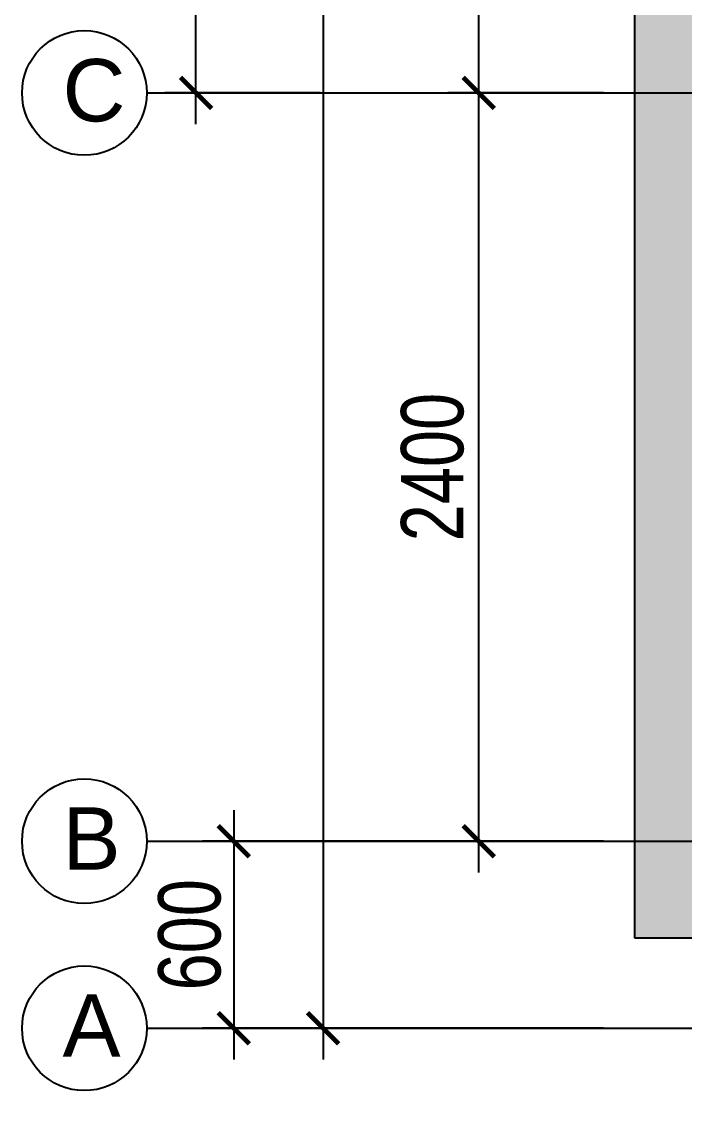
# Model space of a CAD drawing. Header units: millimetres. Extents: x 11159 to 50121, y 18346 to 37577.
# Drawn here: x 32119 to 34246, y 23246 to 26784 of the extents above; entities that cross this region are included whole.
import ezdxf

# ---------------------------------------------------------------- set-up
doc = ezdxf.new("R2010")
doc.units = ezdxf.units.MM
for name, color, linetype in [('axis', 40, 'Continuous'), ('dim', 7, 'Continuous'), ('HATCH', 8, 'Continuous'), ('wall', 5, 'Continuous')]:
    doc.layers.add(name, color=color, linetype=linetype)
doc.styles.add('KOTE', font='romrust.shx', dxfattribs={"width": 0.8})
doc.styles.get("Standard").update_dxf_attribs({"font": 'arial.ttf'})
doc.dimstyles.new('ayala 50', dxfattribs={"dimscale": 50, "dimtxt": 2.5, "dimasz": 1, "dimexe": 1, "dimexo": 2, "dimgap": 1, "dimtad": 1, "dimdec": 0, "dimzin": 9, "dimdsep": 46, "dimtxsty": 'KOTE', "dimblk": 'ARCHTICK', "dimcen": 0, "dimdle": 1, "dimclrd": 4, "dimclre": 4, "dimclrt": 3, "dimadec": 0, "dimazin": 0, "dimtfac": 0.6666666666666667, "dimtdec": 0, "dimtix": 1, "dimtmove": 2, "dimatfit": 0, "dimfxl": 1, "dimtvp": 1, "dimtolj": 1, "dimarcsym": 0})

# ---------------------------------------------------------------- blocks, each defined once
blk = doc.blocks.new('_ArchTick')
at = {"color": 0, "linetype": 'ByBlock', "const_width": 0.15}
blk.add_lwpolyline([(-0.5, -0.5), (0.5, 0.5)], dxfattribs=at)
blk = doc.blocks.new('*D63')
at = {"layer": 'Defpoints', "color": 0, "transparency": 16777216}
for p in [(34084.9003107828, 24156.37710312664), (32798.47482184954, 23556.37710312664), (33298.47482184954, 23556.37710312664)]:
    blk.add_point(p, dxfattribs=at)
at = {"layer": 'dim', "color": 4, "lineweight": -2, "transparency": 16777216}
for p, q in [((32798.47482184954, 24256.37710312664), (32798.47482184954, 23456.37710312664)), ((33984.9003107828, 24156.37710312664), (32698.47482184953, 24156.37710312664)), ((33198.47482184954, 23556.37710312664), (32698.47482184953, 23556.37710312664))]:
    blk.add_line(p, q, dxfattribs=at)
at = {"layer": 'dim', "color": 4, "lineweight": -2, "transparency": 16777216, "xscale": 100, "yscale": 100, "zscale": 100}
for p, rotation in [((32798.47482184954, 24156.37710312664), 90), ((32798.47482184954, 23556.37710312664), 270)]:
    blk.add_blockref('_ArchTick', p, dxfattribs=dict(at, rotation=rotation))
at = {"layer": 'dim', "color": 3, "transparency": 16777216, "insert": (32657.14094528231, 23856.37710312665), "char_height": 200, "attachment_point": 5, "rotation": 90, "style": 'KOTE'}
blk.add_mtext('\\A1;600', dxfattribs=at)
blk = doc.blocks.new('*D54')
at = {"layer": 'Defpoints', "color": 0, "transparency": 16777216}
for p in [(33584.9003107828, 26556.37710312664), (34084.9003107828, 26556.37710312664), (34084.9003107828, 24156.37710312664)]:
    blk.add_point(p, dxfattribs=at)
at = {"layer": 'dim', "color": 4, "lineweight": -2, "transparency": 16777216}
for p, q in [((33584.9003107828, 24056.37710312664), (33584.9003107828, 26656.37710312664)), ((33984.9003107828, 26556.37710312664), (33484.9003107828, 26556.37710312664)), ((33984.9003107828, 24156.37710312664), (33484.9003107828, 24156.37710312664))]:
    blk.add_line(p, q, dxfattribs=at)
at = {"layer": 'dim', "color": 4, "lineweight": -2, "transparency": 16777216, "xscale": 100, "yscale": 100, "zscale": 100}
for p, rotation in [((33584.9003107828, 26556.37710312664), 90), ((33584.9003107828, 24156.37710312664), 270)]:
    blk.add_blockref('_ArchTick', p, dxfattribs=dict(at, rotation=rotation))
at = {"layer": 'dim', "color": 3, "transparency": 16777216, "insert": (33436.52827602823, 25356.37710312666), "char_height": 200, "attachment_point": 5, "rotation": 90, "style": 'KOTE'}
blk.add_mtext('\\A1;2400', dxfattribs=at)
blk = doc.blocks.new('*D64')
at = {"layer": 'Defpoints', "color": 0, "transparency": 16777216}
for p in [(32677.09143399671, 34956.37710312664), (33244.94338539928, 34956.37710312664), (33177.09143399671, 26556.37710312664)]:
    blk.add_point(p, dxfattribs=at)
at = {"layer": 'dim', "color": 4, "lineweight": -2, "transparency": 16777216}
for p, q in [((32677.09143399671, 26456.37710312664), (32677.09143399671, 35056.37710312664)), ((33144.94338539928, 34956.37710312664), (32577.09143399671, 34956.37710312664)), ((33077.09143399671, 26556.37710312664), (32577.09143399671, 26556.37710312664))]:
    blk.add_line(p, q, dxfattribs=at)
at = {"layer": 'dim', "color": 4, "lineweight": -2, "transparency": 16777216, "xscale": 100, "yscale": 100, "zscale": 100}
for p, rotation in [((32677.09143399671, 34956.37710312664), 90), ((32677.09143399671, 26556.37710312664), 270)]:
    blk.add_blockref('_ArchTick', p, dxfattribs=dict(at, rotation=rotation))
at = {"layer": 'dim', "color": 3, "transparency": 16777216, "insert": (32524.1281552561, 30756.37710312665), "char_height": 200, "attachment_point": 5, "rotation": 90, "style": 'KOTE'}
blk.add_mtext('\\A1;8400', dxfattribs=at)
blk = doc.blocks.new('*D55')
at = {"layer": 'Defpoints', "color": 0, "transparency": 16777216}
for p in [(34084.9003107828, 34956.37710312664), (33084.9003107828, 23556.37710312664), (34084.9003107828, 23556.37710312664)]:
    blk.add_point(p, dxfattribs=at)
at = {"layer": 'dim', "color": 4, "lineweight": -2, "transparency": 16777216}
for p, q in [((33084.9003107828, 35056.37710312664), (33084.9003107828, 23456.37710312664)), ((33984.9003107828, 34956.37710312664), (32984.9003107828, 34956.37710312664)), ((33984.9003107828, 23556.37710312664), (32984.9003107828, 23556.37710312664))]:
    blk.add_line(p, q, dxfattribs=at)
at = {"layer": 'dim', "color": 4, "lineweight": -2, "transparency": 16777216, "xscale": 100, "yscale": 100, "zscale": 100}
for p, rotation in [((33084.9003107828, 34956.37710312664), 90), ((33084.9003107828, 23556.37710312664), 270)]:
    blk.add_blockref('_ArchTick', p, dxfattribs=dict(at, rotation=rotation))
at = {"layer": 'dim', "color": 3, "transparency": 16777216, "insert": (32964.9003107828, 29256.37710312664), "char_height": 200, "attachment_point": 5, "rotation": 90, "style": 'KOTE'}
blk.add_mtext('\\A1;11400', dxfattribs=at)
blk = doc.blocks.new('*D48')
at = {"layer": 'Defpoints', "color": 0, "transparency": 16777216}
for p in [(33584.9003107828, 34956.37710312664), (34084.9003107828, 34956.37710312664), (34084.9003107828, 26556.37710312664)]:
    blk.add_point(p, dxfattribs=at)
at = {"layer": 'dim', "color": 4, "lineweight": -2, "transparency": 16777216}
for p, q in [((33584.9003107828, 26456.37710312664), (33584.9003107828, 35056.37710312664)), ((33984.9003107828, 34956.37710312664), (33484.9003107828, 34956.37710312664)), ((33984.9003107828, 26556.37710312664), (33484.9003107828, 26556.37710312664))]:
    blk.add_line(p, q, dxfattribs=at)
at = {"layer": 'dim', "color": 4, "lineweight": -2, "transparency": 16777216, "xscale": 100, "yscale": 100, "zscale": 100}
for p, rotation in [((33584.9003107828, 34956.37710312664), 90), ((33584.9003107828, 26556.37710312664), 270)]:
    blk.add_blockref('_ArchTick', p, dxfattribs=dict(at, rotation=rotation))
at = {"layer": 'dim', "color": 3, "transparency": 16777216, "insert": (33464.9003107828, 30756.37710312664), "char_height": 200, "attachment_point": 5, "rotation": 90, "style": 'KOTE'}
blk.add_mtext('\\A1;8400', dxfattribs=at)

msp = doc.modelspace()

# ---------------------------------------------------------------- hatches: boundary and pattern name
at = {"layer": 'HATCH', "true_color": 0x2b2b2b}
h = msp.add_hatch(color=250, dxfattribs=at)
h.dxf.hatch_style = 1
h.paths.add_polyline_path([(38584.9003107828, 23756.37710312664), (38119.9003107828, 23756.37710312664), (38119.9003107828, 24551.33275666475), (37869.9003107828, 24551.33275666475), (37869.9003107828, 24356.37710312664), (36639.9003107828, 24356.37710312664), (36639.9003107828, 23846.37710312664), (37684.9003107828, 23846.37710312664), (37684.9003107828, 23246.37710312664), (38584.9003107828, 23246.37710312664)])
h.paths.add_polyline_path([(35129.9003107828, 24356.37710312664), (34594.9003107828, 24356.37710312664), (34594.9003107828, 28296.37710312664), (36414.90030955445, 28296.37710312664), (36414.90030955445, 28896.37710312664), (37869.90031078279, 28896.37710312665), (37869.9003107828, 25361.33275666475), (38119.9003107828, 25361.33275666475), (38119.9003107828, 30696.37710312664), (40509.9003107828, 30696.37710312665), (40509.90031078282, 30816.37710312665), (38119.9003107828, 30816.37710312664), (38119.9003107828, 31066.37710312664), (37869.9003107828, 31066.37710312664), (37869.9003107828, 30816.37710312663), (37219.90031078282, 30816.37710312663), (37219.90031078282, 30696.37710312663), (37869.9003107828, 30696.37710312663), (37869.90031078279, 29016.37710312665), (36414.90030955445, 29016.37710312664), (36414.90030955445, 29366.37714497871), (36294.90030955446, 29366.37714497871), (36294.90030955445, 28416.37710312666), (34594.90031078283, 28416.37710312664), (34594.90031078282, 28801.37710312664), (34084.9003107828, 28801.37710312664), (34084.9003107828, 23846.37710312664), (35129.9003107828, 23846.37710312664)])
h.paths.add_polyline_path([(42949.9003107828, 24356.37710312664), (41719.90031078277, 24356.37710312664), (41719.90031078279, 27856.37710312666), (41794.9003107828, 27856.37710312666), (41794.9003107828, 27976.37710312666), (41719.90031078277, 27976.37710312666), (41719.90031078277, 28581.37710312666), (41469.90031078279, 28581.37710312666), (41469.9003107828, 23756.37710312664), (41004.9003107828, 23756.37710312664), (41004.9003107828, 23246.37710312664), (41904.9003107828, 23246.37710312664), (41904.9003107828, 23846.37710312664), (42949.9003107828, 23846.37710312664)])
h.paths.add_polyline_path([(45504.9003107828, 35266.37710312664), (44249.9003107828, 35266.37710312664), (44249.9003107828, 34756.37710312664), (44994.9003107828, 34756.37710312664), (44994.9003107828, 30816.37710312666), (42504.9003107828, 30816.37710312666), (42504.9003107828, 30696.37710312666), (42599.9003107828, 30696.37710312666), (42599.9003107828, 30106.37710312664), (42719.90031078234, 30106.37710312664), (42719.9003107828, 30696.37710312665), (44194.9003107828, 30696.37710312665), (44194.90031078282, 30296.37710312665), (44994.9003107828, 30296.37710312665), (44994.9003107828, 28576.37710312666), (42719.90031115492, 28576.37710312666), (42719.9003107828, 29396.37710312664), (42599.9003107828, 29396.37710312664), (42599.9003107828, 27976.37710312666), (42504.9003107828, 27976.37710312666), (42504.9003107828, 27856.37710312666), (42719.9003107828, 27856.37710312666), (42719.9003107828, 28456.37710312666), (44994.9003107828, 28456.37710312666), (44994.9003107828, 24356.37710312664), (44459.9003107828, 24356.37710312664), (44459.9003107828, 23846.37710312664), (45504.90031078279, 23846.37710312664)])
h.paths.add_polyline_path([(44994.9003107828, 30416.37710312665), (44314.90031078282, 30416.37710312666), (44314.9003107828, 30696.37710312665), (44994.9003107828, 30696.37710312665)], flags=16)
h.paths.add_polyline_path([(41719.9003107828, 34756.37710312664), (42539.9003107828, 34756.37710312664), (42539.9003107828, 35266.37710312664), (40649.9003107828, 35266.37710312664), (40649.9003107828, 34756.37710312664), (41469.9003107828, 34756.37710312664), (41469.90031078282, 30816.37710312665), (41319.90031078282, 30816.37710312665), (41319.9003107828, 30696.37710312665), (41469.90031078282, 30696.37710312665), (41469.90031078279, 30091.37710312666), (41719.90031078289, 30091.37710312666), (41719.9003107828, 30696.37710312666), (41794.9003107828, 30696.37710312666), (41794.9003107828, 30816.37710312666), (41719.90031078279, 30816.37710312666), (41719.90031078279, 30856.37710312666)])
h.paths.add_polyline_path([(36509.90031078282, 30816.37710312663), (34594.9003107828, 30816.37710312663), (34594.9003107828, 34756.37710312664), (35339.90031078282, 34756.37710312663), (35339.90031078282, 35266.37710312664), (34084.9003107828, 35266.37710312664), (34084.9003107828, 30311.37710312664), (34594.9003107828, 30311.37710312664), (34594.9003107828, 30696.37710312663), (36294.90030955448, 30696.37710312663), (36294.90030955448, 30076.37714497871), (36414.90030955446, 30076.37714497871), (36414.90030955448, 30696.37710312663), (36509.90031078282, 30696.37710312663)])
h.paths.add_polyline_path([(38939.9003107828, 35266.37710312664), (37049.90031078282, 35266.37710312664), (37049.90031078282, 34756.37710312664), (37869.90031078282, 34756.37710312664), (37869.90031078282, 34506.37710312664), (38119.90031078277, 34506.37710312664), (38119.90031078277, 34756.37710312664), (38939.9003107828, 34756.37710312664)])
h.paths.add_polyline_path([(38497.03234513875, 36456.37710312664), (38097.03234513875, 36456.37710312664), (38097.03234513875, 36056.37710312664), (38497.03234513875, 36056.37710312664)])
h.paths.add_polyline_path([(41492.76827642685, 36456.37710312664), (41092.76827642685, 36456.37710312664), (41092.76827642685, 36056.37710312664), (41492.76827642685, 36056.37710312664)])

# ---------------------------------------------------------------- linework, layer by layer
at = {"layer": 'axis'}
for p, q in [((32518.80156209455, 26556.37710312664), (50120.9003107828, 26556.37710312664)), ((32518.80156209455, 24156.37710312664), (45852.34426515084, 24156.37710312664)), ((32518.80156209455, 23556.37710312664), (45852.34426515084, 23556.37710312663))]:
    msp.add_line(p, q, dxfattribs=at)
at = {"layer": 'dim', "color": 7}
for centre in [(32318.80156209455, 26556.37710312664), (32318.80156209454, 24156.37710312664), (32318.80156209455, 23556.37710312664)]:
    msp.add_circle(centre, 200, dxfattribs=at)
at = {"layer": 'wall', "color": 5}
for p, q in [((34084.9003107828, 28801.37710312664), (34084.9003107828, 23846.37710312664)), ((34084.9003107828, 23846.37710312664), (35129.9003107828, 23846.37710312664))]:
    msp.add_line(p, q, dxfattribs=at)

# ---------------------------------------------------------------- texts
at = {"layer": 'dim', "color": 7}
for s, p in [('C', (32248.74930615372, 26465.1177181108)), ('B', (32248.74930615372, 24065.11771811079)), ('А', (32248.74930615372, 23465.11771811079))]:
    msp.add_text(s, height=200, dxfattribs=at).set_placement(p)

# ---------------------------------------------------------------- dimensions: what is measured, and where the dimension line sits
at = {"layer": 'dim'}
for base, p1, p2, picture, middle in [((32677.09143399671, 34956.37710312664), (33177.09143399671, 26556.37710312664), (33244.94338539928, 34956.37710312664), '*D64', (32524.1281552561, 30756.37710312665)), ((33584.9003107828, 26556.37710312664), (34084.9003107828, 24156.37710312664), (34084.9003107828, 26556.37710312664), '*D54', (33436.52827602823, 25356.37710312666)), ((32798.47482184954, 23556.37710312664), (34084.9003107828, 24156.37710312664), (33298.47482184954, 23556.37710312664), '*D63', (32657.14094528231, 23856.37710312665))]:
    dim = msp.add_linear_dim(base=base, p1=p1, p2=p2, angle=90, dimstyle='ayala 50', override={"dimscale": 1, "dimtxt": 200, "dimasz": 100, "dimexe": 100, "dimexo": 100, "dimgap": 20, "dimdle": 100}, dxfattribs=at)
    dim.commit()
    dim.dimension.update_dxf_attribs({"geometry": picture, "text_midpoint": middle, "dimtype": 160})
for base, p1, p2, picture, middle in [((33084.9003107828, 23556.37710312664), (34084.9003107828, 34956.37710312664), (34084.9003107828, 23556.37710312664), '*D55', (32964.9003107828, 29256.37710312664)), ((33584.9003107828, 34956.37710312664), (34084.9003107828, 26556.37710312664), (34084.9003107828, 34956.37710312664), '*D48', (33464.9003107828, 30756.37710312664))]:
    dim = msp.add_linear_dim(base=base, p1=p1, p2=p2, angle=90, dimstyle='ayala 50', override={"dimscale": 1, "dimtxt": 200, "dimasz": 100, "dimexe": 100, "dimexo": 100, "dimgap": 20, "dimdle": 100}, dxfattribs=at)
    dim.commit()
    dim.dimension.update_dxf_attribs({"geometry": picture, "text_midpoint": middle})

doc.saveas('drawing.dxf')
